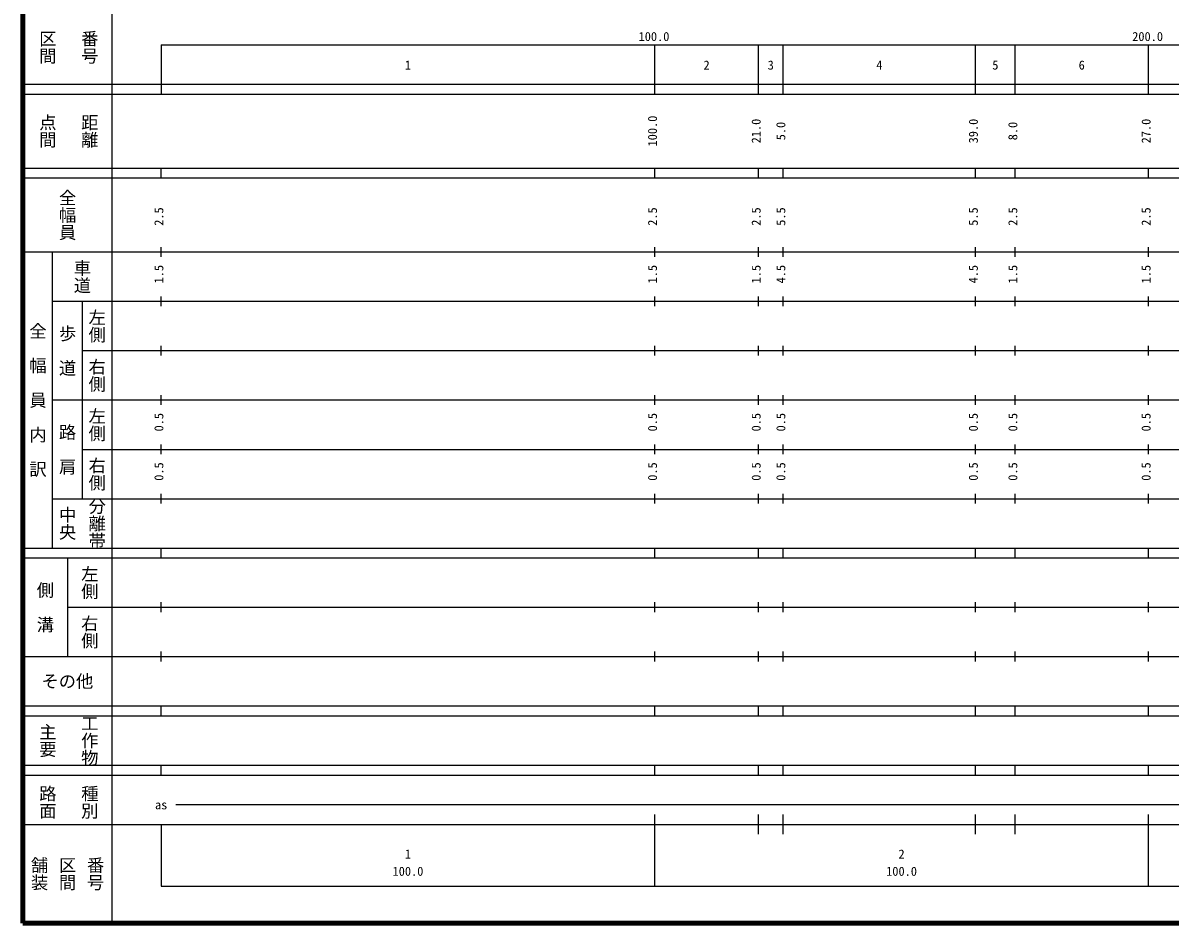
# Model space of a CAD drawing. Units: millimetres on the paper, enlarged 1000 times. Extents: x 40000 to 680000, y 20000 to 380000.
# Drawn here: x 40000 to 272393, y 20000 to 202409 of the extents above; entities that cross this region are included whole.
import ezdxf
from ezdxf.enums import TextEntityAlignment as Align

# ---------------------------------------------------------------- set-up
doc = ezdxf.new("R2010")
doc.units = ezdxf.units.MM
doc.header["$LTSCALE"] = 1000
doc.layers.add('M-TTL', color=2, linetype='Continuous', lineweight=140)
doc.layers.add('M-TTL-BAND', color=7, linetype='Continuous', lineweight=25)
doc.styles.add('@ＭＳ ゴシック', font='')
doc.styles.add('ＭＳ ゴシック', font='')
doc.styles.get('@ＭＳ ゴシック').set_extended_font_data('@MS Gothic')
doc.styles.get('ＭＳ ゴシック').set_extended_font_data('MS Gothic')

msp = doc.modelspace()

# ---------------------------------------------------------------- linework, layer by layer
at = {"layer": 'M-TTL'}
for p, q in [((40000, 380000), (40000, 20000)), ((40000, 20000), (680000, 20000))]:
    msp.add_line(p, q, dxfattribs=at)
at = {"layer": 'M-TTL-BAND'}
for p, q in [((58000, 370000), (58000, 20000)), ((68000, 198000), (579000, 198000)), ((68000, 198000), (68000, 188000)), ((168000, 188000), (168000, 198000)), ((189000, 188000), (189000, 198000)), ((194000, 188000), (194000, 198000)), ((233000, 188000), (233000, 198000)), ((241000, 188000), (241000, 198000)), ((268000, 188000), (268000, 198000)), ((40000, 190000), (579000, 190000)), ((40000, 188000), (579000, 188000)), ((40000, 173000), (579000, 173000)), ((68000, 171000), (68000, 173000)), ((168000, 171000), (168000, 173000)), ((189000, 171000), (189000, 173000)), ((194000, 171000), (194000, 173000)), ((233000, 171000), (233000, 173000)), ((241000, 171000), (241000, 173000)), ((268000, 171000), (268000, 173000)), ((40000, 171000), (579000, 171000)), ((40000, 156000), (579000, 156000)), ((46000, 96000), (46000, 156000)), ((68000, 155000), (68000, 157000)), ((168000, 155000), (168000, 157000)), ((189000, 155000), (189000, 157000)), ((194000, 155000), (194000, 157000)), ((233000, 155000), (233000, 157000)), ((241000, 155000), (241000, 157000)), ((268000, 155000), (268000, 157000)), ((68000, 145000), (68000, 147000)), ((168000, 145000), (168000, 147000)), ((189000, 145000), (189000, 147000)), ((194000, 145000), (194000, 147000)), ((233000, 145000), (233000, 147000)), ((241000, 145000), (241000, 147000)), ((268000, 145000), (268000, 147000)), ((46000, 146000), (579000, 146000)), ((52000, 146000), (52000, 106000)), ((52000, 136000), (579000, 136000)), ((68000, 135000), (68000, 137000)), ((168000, 135000), (168000, 137000)), ((189000, 135000), (189000, 137000)), ((194000, 135000), (194000, 137000)), ((233000, 135000), (233000, 137000)), ((241000, 135000), (241000, 137000)), ((268000, 135000), (268000, 137000)), ((46000, 126000), (579000, 126000)), ((68000, 125000), (68000, 127000)), ((168000, 125000), (168000, 127000)), ((189000, 125000), (189000, 127000)), ((194000, 125000), (194000, 127000)), ((233000, 125000), (233000, 127000)), ((241000, 125000), (241000, 127000)), ((268000, 125000), (268000, 127000)), ((68000, 115000), (68000, 117000)), ((168000, 115000), (168000, 117000)), ((189000, 115000), (189000, 117000)), ((194000, 115000), (194000, 117000)), ((233000, 115000), (233000, 117000)), ((241000, 115000), (241000, 117000)), ((268000, 115000), (268000, 117000)), ((52000, 116000), (579000, 116000)), ((68000, 105000), (68000, 107000)), ((168000, 105000), (168000, 107000)), ((189000, 105000), (189000, 107000)), ((194000, 105000), (194000, 107000)), ((233000, 105000), (233000, 107000)), ((241000, 105000), (241000, 107000)), ((268000, 105000), (268000, 107000)), ((46000, 106000), (579000, 106000)), ((40000, 96000), (579000, 96000)), ((68000, 94000), (68000, 96000)), ((168000, 94000), (168000, 96000)), ((189000, 94000), (189000, 96000)), ((194000, 94000), (194000, 96000)), ((233000, 94000), (233000, 96000)), ((241000, 94000), (241000, 96000)), ((268000, 94000), (268000, 96000)), ((40000, 94000), (579000, 94000)), ((49000, 94000), (49000, 74000)), ((49000, 84000), (579000, 84000)), ((68000, 83000), (68000, 85000)), ((168000, 83000), (168000, 85000)), ((189000, 83000), (189000, 85000)), ((194000, 83000), (194000, 85000)), ((233000, 83000), (233000, 85000)), ((241000, 83000), (241000, 85000)), ((268000, 83000), (268000, 85000)), ((68000, 73000), (68000, 75000)), ((168000, 73000), (168000, 75000)), ((189000, 73000), (189000, 75000)), ((194000, 73000), (194000, 75000)), ((233000, 73000), (233000, 75000)), ((241000, 73000), (241000, 75000)), ((268000, 73000), (268000, 75000)), ((40000, 74000), (579000, 74000)), ((40000, 64000), (579000, 64000)), ((68000, 62000), (68000, 64000)), ((168000, 62000), (168000, 64000)), ((189000, 62000), (189000, 64000)), ((194000, 62000), (194000, 64000)), ((233000, 62000), (233000, 64000)), ((241000, 62000), (241000, 64000)), ((268000, 62000), (268000, 64000)), ((40000, 62000), (579000, 62000)), ((40000, 52000), (579000, 52000)), ((68000, 50000), (68000, 52000)), ((168000, 50000), (168000, 52000)), ((189000, 50000), (189000, 52000)), ((194000, 50000), (194000, 52000)), ((233000, 50000), (233000, 52000)), ((241000, 50000), (241000, 52000)), ((268000, 50000), (268000, 52000)), ((40000, 50000), (579000, 50000)), ((71000, 44000), (565000, 44000)), ((168000, 27500), (168000, 42000)), ((189000, 38000), (189000, 42000)), ((194000, 38000), (194000, 42000)), ((233000, 38000), (233000, 42000)), ((241000, 38000), (241000, 42000)), ((268000, 27500), (268000, 42000)), ((40000, 40000), (579000, 40000)), ((68000, 40000), (68000, 27500)), ((68000, 27500), (579000, 27500))]:
    msp.add_line(p, q, dxfattribs=at)

# ---------------------------------------------------------------- texts
at = {"layer": 'M-TTL-BAND', "style": '@ＭＳ ゴシック'}
for s, p in [('区間', (45000, 197500)), ('番号', (53500, 197500)), ('点間', (45000, 180500)), ('距離', (53500, 180500)), ('全幅員', (49000, 163500)), ('車道', (52000, 151000)), ('左側', (55000, 141000)), ('全\u3000幅\u3000員\u3000内\u3000訳', (43000, 126000)), ('歩\u3000道', (49000, 136000)), ('右側', (55000, 131000)), ('左側', (55000, 121000)), ('路\u3000肩', (49000, 116000)), ('右側', (55000, 111000)), ('分離帯', (55000, 101000)), ('中央', (49000, 101000)), ('左側', (53500, 89000)), ('側\u3000溝', (44500, 84000)), ('右側', (53500, 79000)), ('工作物', (53500, 57000)), ('主要', (45000, 57000)), ('路面', (45000, 44500)), ('種別', (53500, 44500)), ('舗装', (43333, 30000)), ('区間', (49000, 30000)), ('番号', (54667, 30000))]:
    msp.add_text(s, height=2566, rotation=270, dxfattribs=at).set_placement(p, align=Align.MIDDLE_CENTER)
at = {"layer": 'M-TTL-BAND', "style": 'ＭＳ ゴシック'}
for s, p in [('100.0', (167844, 198195)), ('200.0', (267844, 198195)), ('1', (118000, 192405)), ('2', (178500, 192405)), ('3', (191500, 192405)), ('4', (213500, 192405)), ('5', (237000, 192405)), ('6', (254500, 192405)), ('as', (68000, 42500)), ('2', (218000, 32523)), ('1', (118000, 32523)), ('100.0', (118000, 29033)), ('100.0', (218000, 29033))]:
    msp.add_text(s, height=1833, dxfattribs=at).set_placement(p, align=Align.BOTTOM_CENTER)
for s, p in [('100.0', (169000, 180500)), ('21.0', (190000, 180500)), ('5.0', (195000, 180500)), ('39.0', (234000, 180500)), ('8.0', (242000, 180500)), ('27.0', (269000, 180500)), ('2.5', (69000, 163174)), ('2.5', (169000, 163174)), ('2.5', (190000, 163174)), ('5.5', (195000, 163174)), ('5.5', (234000, 163174)), ('2.5', (242000, 163174)), ('2.5', (269000, 163174)), ('1.5', (69000, 151500)), ('1.5', (169000, 151500)), ('1.5', (190000, 151500)), ('4.5', (195000, 151500)), ('4.5', (234000, 151500)), ('1.5', (242000, 151500)), ('1.5', (269000, 151500)), ('0.5', (69000, 121500)), ('0.5', (169000, 121500)), ('0.5', (190000, 121500)), ('0.5', (195000, 121500)), ('0.5', (234000, 121500)), ('0.5', (242000, 121500)), ('0.5', (269000, 121500)), ('0.5', (69000, 111500)), ('0.5', (169000, 111500)), ('0.5', (190000, 111500)), ('0.5', (195000, 111500)), ('0.5', (234000, 111500)), ('0.5', (242000, 111500)), ('0.5', (269000, 111500))]:
    msp.add_text(s, height=1833, rotation=90, dxfattribs=at).set_placement(p, align=Align.BOTTOM_CENTER)
msp.add_text('その他', height=2566, dxfattribs=at).set_placement((49000, 69000), align=Align.MIDDLE_CENTER)

doc.saveas('drawing.dxf')
